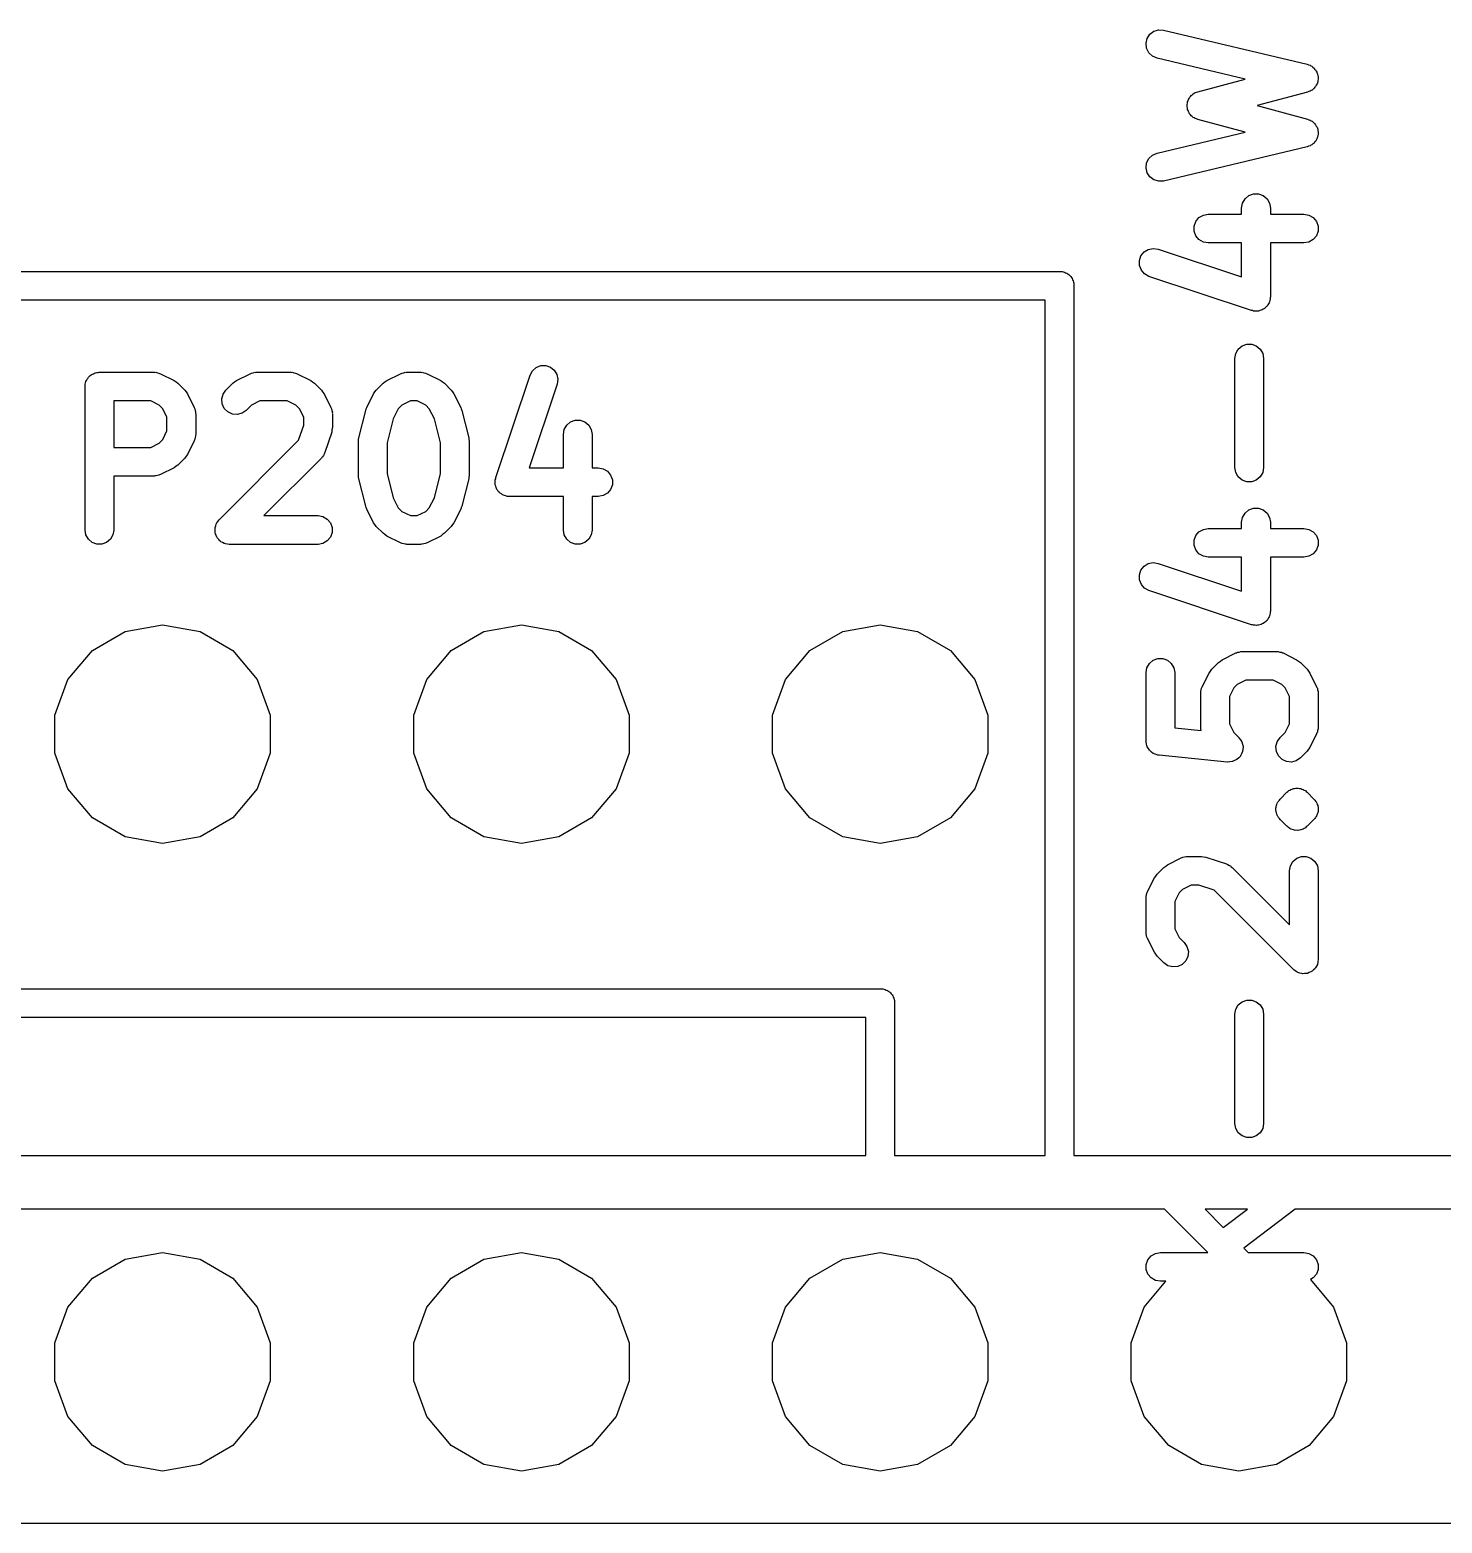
# Model space of a CAD drawing. Extents: x 51 to 149, y -134 to -32.
# Drawn here: x 129.87 to 139.87, y -43.05 to -32.48 of the extents above; entities that cross this region are included whole.
import ezdxf

# ---------------------------------------------------------------- set-up
doc = ezdxf.new("R2010")
doc.units = 0
doc.header["$MEASUREMENT"] = 0
doc.layers.add('BLACK', color=7, linetype='CONTINUOUS')

msp = doc.modelspace()

# ---------------------------------------------------------------- linework, layer by layer
at = {"layer": 'BLACK', "linetype": 'CONTINUOUS'}
for p, q in [((137.772, -32.5725), (137.78, -32.5382)), ((137.78, -32.5382), (137.8, -32.5087)), ((137.8, -32.5087), (137.828, -32.4877)), ((137.828, -32.4877), (137.862, -32.4776)), ((137.862, -32.4776), (137.897, -32.4797)), ((137.897, -32.4797), (138.913, -32.7216)), ((137.776, -32.6076), (137.772, -32.5725)), ((137.792, -32.6391), (137.776, -32.6076)), ((137.818, -32.6634), (137.792, -32.6391)), ((137.85, -32.6774), (137.818, -32.6634)), ((138.474, -32.826), (137.85, -32.6774)), ((138.913, -32.7216), (138.923, -32.7257)), ((138.923, -32.7257), (138.933, -32.7284)), ((138.933, -32.7284), (138.939, -32.7327)), ((138.939, -32.7327), (138.946, -32.7356)), ((138.946, -32.7356), (138.953, -32.7427)), ((138.953, -32.7427), (138.962, -32.7487)), ((138.962, -32.7487), (138.966, -32.7548)), ((138.966, -32.7548), (138.971, -32.7598)), ((138.971, -32.7598), (138.976, -32.7691)), ((138.976, -32.7691), (138.982, -32.7776)), ((138.982, -32.7776), (138.984, -32.7848)), ((138.138, -32.9158), (138.474, -32.826)), ((138.968, -32.884), (138.963, -32.8902)), ((138.973, -32.8788), (138.968, -32.884)), ((138.977, -32.8694), (138.973, -32.8788)), ((138.983, -32.8608), (138.977, -32.8694)), ((138.985, -32.8536), (138.983, -32.8608)), ((138.984, -32.7848), (138.987, -32.7914)), ((138.988, -32.8468), (138.985, -32.8536)), ((138.987, -32.7914), (138.988, -32.8017)), ((138.988, -32.8017), (138.991, -32.8117)), ((138.989, -32.8365), (138.988, -32.8468)), ((138.991, -32.8264), (138.989, -32.8365)), ((138.991, -32.8117), (138.99, -32.8191)), ((138.99, -32.8191), (138.991, -32.8264)), ((138.065, -32.9965), (138.066, -32.9875)), ((138.066, -32.9875), (138.07, -32.9796)), ((138.07, -32.9796), (138.072, -32.9711)), ((138.072, -32.9711), (138.077, -32.9637)), ((138.077, -32.9637), (138.081, -32.9556)), ((138.081, -32.9556), (138.087, -32.9494)), ((138.087, -32.9494), (138.092, -32.9422)), ((138.092, -32.9422), (138.099, -32.937)), ((138.099, -32.937), (138.106, -32.9307)), ((138.106, -32.9307), (138.114, -32.927)), ((138.114, -32.927), (138.121, -32.9219)), ((138.121, -32.9219), (138.13, -32.9196)), ((138.13, -32.9196), (138.138, -32.9158)), ((138.916, -32.9186), (138.558, -33.014)), ((138.925, -32.9142), (138.916, -32.9186)), ((138.935, -32.9113), (138.925, -32.9142)), ((138.941, -32.9068), (138.935, -32.9113)), ((138.948, -32.9037), (138.941, -32.9068)), ((138.955, -32.8964), (138.948, -32.9037)), ((138.963, -32.8902), (138.955, -32.8964)), ((138.063, -33.0052), (138.065, -32.9965)), ((138.063, -33.014), (138.063, -33.0052)), ((138.063, -33.0227), (138.063, -33.014)), ((138.065, -33.0314), (138.063, -33.0227)), ((138.066, -33.0404), (138.065, -33.0314)), ((138.07, -33.0483), (138.066, -33.0404)), ((138.072, -33.0568), (138.07, -33.0483)), ((138.077, -33.0642), (138.072, -33.0568)), ((138.081, -33.0723), (138.077, -33.0642)), ((138.087, -33.0785), (138.081, -33.0723)), ((138.092, -33.0857), (138.087, -33.0785)), ((138.099, -33.0909), (138.092, -33.0857)), ((138.106, -33.0972), (138.099, -33.0909)), ((138.114, -33.1009), (138.106, -33.0972)), ((138.121, -33.106), (138.114, -33.1009)), ((138.558, -33.014), (138.916, -33.1093)), ((137.85, -33.3505), (138.474, -33.2019)), ((138.13, -33.1083), (138.121, -33.106)), ((138.138, -33.1121), (138.13, -33.1083)), ((138.474, -33.2019), (138.138, -33.1121)), ((138.916, -33.1093), (138.925, -33.1137)), ((138.925, -33.1137), (138.935, -33.1166)), ((138.935, -33.1166), (138.941, -33.1211)), ((138.941, -33.1211), (138.948, -33.1242)), ((138.948, -33.1242), (138.955, -33.1315)), ((138.955, -33.1315), (138.963, -33.1377)), ((138.963, -33.1377), (138.968, -33.1439)), ((138.968, -33.1439), (138.973, -33.1491)), ((138.973, -33.1491), (138.977, -33.1585)), ((138.977, -33.1585), (138.983, -33.1671)), ((138.983, -33.1671), (138.985, -33.1743)), ((138.985, -33.1743), (138.988, -33.1811)), ((138.988, -33.1811), (138.989, -33.1914)), ((138.989, -33.1914), (138.991, -33.2015)), ((138.991, -33.2015), (138.99, -33.2088)), ((138.913, -33.3063), (137.897, -33.5482)), ((138.923, -33.3022), (138.913, -33.3063)), ((138.933, -33.2995), (138.923, -33.3022)), ((138.939, -33.2952), (138.933, -33.2995)), ((138.946, -33.2923), (138.939, -33.2952)), ((138.953, -33.2852), (138.946, -33.2923)), ((138.962, -33.2792), (138.953, -33.2852)), ((138.966, -33.2732), (138.962, -33.2792)), ((138.971, -33.2681), (138.966, -33.2732)), ((138.976, -33.2588), (138.971, -33.2681)), ((138.982, -33.2503), (138.976, -33.2588)), ((138.984, -33.2431), (138.982, -33.2503)), ((138.987, -33.2365), (138.984, -33.2431)), ((138.988, -33.2262), (138.987, -33.2365)), ((138.991, -33.2162), (138.988, -33.2262)), ((138.99, -33.2088), (138.991, -33.2162)), ((137.776, -33.4203), (137.792, -33.3888)), ((137.792, -33.3888), (137.818, -33.3646)), ((137.818, -33.3646), (137.85, -33.3505)), ((137.772, -33.4554), (137.776, -33.4203)), ((137.78, -33.4897), (137.772, -33.4554)), ((137.8, -33.5192), (137.78, -33.4897)), ((137.828, -33.5402), (137.8, -33.5192)), ((137.862, -33.5503), (137.828, -33.5402)), ((137.897, -33.5482), (137.862, -33.5503)), ((138.449, -33.7397), (138.455, -33.7049)), ((138.455, -33.7049), (138.473, -33.6744)), ((138.473, -33.6744), (138.5, -33.6517)), ((138.5, -33.6517), (138.533, -33.6396)), ((138.533, -33.6396), (138.569, -33.6396)), ((138.569, -33.6396), (138.602, -33.6517)), ((138.602, -33.6517), (138.629, -33.6744)), ((138.629, -33.6744), (138.646, -33.7049)), ((138.646, -33.7049), (138.653, -33.7397)), ((138.112, -33.8672), (138.124, -33.834)), ((138.124, -33.834), (138.147, -33.807)), ((138.147, -33.807), (138.178, -33.7893)), ((138.178, -33.7893), (138.212, -33.7832)), ((138.212, -33.7832), (138.449, -33.7832)), ((138.449, -33.7832), (138.449, -33.7397)), ((138.653, -33.7397), (138.653, -33.7832)), ((138.653, -33.7832), (138.89, -33.7832)), ((138.89, -33.7832), (138.924, -33.7893)), ((138.924, -33.7893), (138.955, -33.807)), ((138.955, -33.807), (138.978, -33.834)), ((138.978, -33.834), (138.99, -33.8672)), ((138.112, -33.9025), (138.112, -33.8672)), ((138.124, -33.9356), (138.112, -33.9025)), ((138.147, -33.9626), (138.124, -33.9356)), ((138.978, -33.9356), (138.955, -33.9626)), ((138.99, -33.9025), (138.978, -33.9356)), ((138.99, -33.8672), (138.99, -33.9025)), ((137.736, -34.0783), (137.758, -34.0507)), ((137.758, -34.0507), (137.788, -34.0322)), ((137.788, -34.0322), (137.822, -34.0252)), ((137.822, -34.0252), (137.857, -34.0303)), ((137.857, -34.0303), (138.449, -34.2277)), ((138.178, -33.9803), (138.147, -33.9626)), ((138.212, -33.9864), (138.178, -33.9803)), ((138.449, -33.9864), (138.212, -33.9864)), ((138.449, -34.2277), (138.449, -33.9864)), ((138.89, -33.9864), (138.653, -33.9864)), ((138.653, -33.9864), (138.653, -34.3686)), ((138.924, -33.9803), (138.89, -33.9864)), ((138.955, -33.9626), (138.924, -33.9803)), ((137.725, -34.1118), (137.736, -34.0783)), ((137.726, -34.1471), (137.725, -34.1118)), ((137.739, -34.1799), (137.726, -34.1471)), ((126.982, -34.1884), (137.178, -34.1884)), ((137.178, -34.1884), (137.186, -34.1915)), ((137.186, -34.1915), (137.195, -34.1931)), ((137.195, -34.1931), (137.203, -34.1976)), ((137.203, -34.1976), (137.212, -34.2007)), ((137.212, -34.2007), (137.218, -34.2065)), ((137.218, -34.2065), (137.226, -34.211)), ((137.226, -34.211), (137.232, -34.2179)), ((137.232, -34.2179), (137.239, -34.2237)), ((137.239, -34.2237), (137.244, -34.2315)), ((137.244, -34.2315), (137.249, -34.2384)), ((137.249, -34.2384), (137.252, -34.2469)), ((137.252, -34.2469), (137.257, -34.2547)), ((137.257, -34.2547), (137.259, -34.2636)), ((137.259, -34.2636), (137.262, -34.2721)), ((137.762, -34.2063), (137.739, -34.1799)), ((137.793, -34.2231), (137.762, -34.2063)), ((138.519, -34.465), (137.793, -34.2231)), ((137.262, -34.2721), (137.262, -40.4495)), ((138.653, -34.3686), (138.651, -34.376)), ((137.058, -34.3916), (127.102, -34.3916)), ((137.058, -40.4495), (137.058, -34.3916)), ((138.526, -34.4661), (138.519, -34.465)), ((138.533, -34.4687), (138.526, -34.4661)), ((138.544, -34.4687), (138.533, -34.4687)), ((138.554, -34.4702), (138.544, -34.4687)), ((138.561, -34.4687), (138.554, -34.4702)), ((138.569, -34.4687), (138.561, -34.4687)), ((138.578, -34.4652), (138.569, -34.4687)), ((138.588, -34.4631), (138.578, -34.4652)), ((138.595, -34.4592), (138.588, -34.4631)), ((138.602, -34.4566), (138.595, -34.4592)), ((138.61, -34.45), (138.602, -34.4566)), ((138.618, -34.4446), (138.61, -34.45)), ((138.623, -34.4388), (138.618, -34.4446)), ((138.629, -34.4339), (138.623, -34.4388)), ((138.634, -34.425), (138.629, -34.4339)), ((138.64, -34.417), (138.634, -34.425)), ((138.643, -34.4099), (138.64, -34.417)), ((138.646, -34.4034), (138.643, -34.4099)), ((138.648, -34.3933), (138.646, -34.4034)), ((138.651, -34.3835), (138.648, -34.3933)), ((138.651, -34.376), (138.651, -34.3835)), ((138.401, -34.804), (138.407, -34.7693)), ((138.407, -34.7693), (138.425, -34.7387)), ((138.425, -34.7387), (138.452, -34.7161)), ((138.452, -34.7161), (138.485, -34.704)), ((138.485, -34.704), (138.52, -34.704)), ((138.52, -34.704), (138.553, -34.7161)), ((138.553, -34.7161), (138.58, -34.7387)), ((138.58, -34.7387), (138.598, -34.7693)), ((138.598, -34.7693), (138.604, -34.804)), ((133.411, -34.9231), (133.428, -34.8921)), ((133.428, -34.8921), (133.454, -34.8687)), ((133.454, -34.8687), (133.487, -34.8557)), ((133.487, -34.8557), (133.522, -34.8547)), ((133.522, -34.8547), (133.556, -34.8659)), ((133.556, -34.8659), (133.583, -34.8878)), ((133.583, -34.8878), (133.602, -34.9179)), ((138.401, -35.5781), (138.401, -34.804)), ((138.604, -34.804), (138.604, -35.5781)), ((130.261, -35.0036), (130.262, -34.9949)), ((130.261, -36.0196), (130.261, -35.0036)), ((130.262, -34.986), (130.265, -34.9776)), ((130.262, -34.9949), (130.262, -34.986)), ((130.265, -34.9776), (130.267, -34.9689)), ((130.267, -34.9689), (130.271, -34.9612)), ((130.271, -34.9612), (130.274, -34.9528)), ((130.274, -34.9528), (130.28, -34.946)), ((130.28, -34.946), (130.285, -34.9383)), ((130.285, -34.9383), (130.291, -34.9326)), ((130.291, -34.9326), (130.297, -34.9258)), ((130.297, -34.9258), (130.305, -34.9213)), ((130.305, -34.9213), (130.312, -34.9156)), ((130.312, -34.9156), (130.32, -34.9126)), ((130.32, -34.9126), (130.328, -34.9081)), ((130.328, -34.9081), (130.336, -34.9066)), ((130.336, -34.9066), (130.345, -34.9036)), ((130.345, -34.9036), (130.354, -34.9036)), ((130.354, -34.9036), (130.362, -34.902)), ((130.362, -34.902), (130.75, -34.902)), ((130.75, -34.902), (130.755, -34.903)), ((130.755, -34.903), (130.761, -34.9027)), ((130.761, -34.9027), (130.773, -34.9061)), ((130.773, -34.9061), (130.784, -34.9081)), ((130.784, -34.9081), (130.789, -34.9111)), ((130.789, -34.9111), (130.795, -34.9127)), ((130.795, -34.9127), (130.892, -34.9611)), ((130.892, -34.9611), (130.905, -34.9708)), ((130.905, -34.9708), (130.918, -34.9802)), ((130.918, -34.9802), (130.967, -35.0285)), ((131.258, -35.0285), (131.307, -34.9802)), ((131.307, -34.9802), (131.32, -34.9708)), ((131.32, -34.9708), (131.333, -34.9611)), ((131.333, -34.9611), (131.43, -34.9127)), ((131.43, -34.9127), (131.435, -34.9111)), ((131.435, -34.9111), (131.44, -34.9081)), ((131.44, -34.9081), (131.452, -34.9061)), ((131.452, -34.9061), (131.464, -34.9027)), ((131.464, -34.9027), (131.469, -34.903)), ((131.469, -34.903), (131.475, -34.902)), ((131.475, -34.902), (131.717, -34.902)), ((131.717, -34.902), (131.723, -34.903)), ((131.723, -34.903), (131.729, -34.9027)), ((131.729, -34.9027), (131.74, -34.9061)), ((131.74, -34.9061), (131.752, -34.9081)), ((131.752, -34.9081), (131.757, -34.9111)), ((131.757, -34.9111), (131.763, -34.9127)), ((131.763, -34.9127), (131.859, -34.9611)), ((131.859, -34.9611), (131.872, -34.9708)), ((131.872, -34.9708), (131.886, -34.9802)), ((131.886, -34.9802), (131.934, -35.0285)), ((132.323, -35.0285), (132.371, -34.9802)), ((132.371, -34.9802), (132.384, -34.9708)), ((132.384, -34.9708), (132.397, -34.9611)), ((132.397, -34.9611), (132.494, -34.9127)), ((132.494, -34.9127), (132.5, -34.9111)), ((132.5, -34.9111), (132.505, -34.9081)), ((132.505, -34.9081), (132.517, -34.9061)), ((132.517, -34.9061), (132.528, -34.9027)), ((132.528, -34.9027), (132.534, -34.903)), ((132.534, -34.903), (132.54, -34.902)), ((132.54, -34.902), (132.636, -34.902)), ((132.636, -34.902), (132.642, -34.903)), ((132.642, -34.903), (132.648, -34.9027)), ((132.648, -34.9027), (132.659, -34.9061)), ((132.659, -34.9061), (132.671, -34.9081)), ((132.671, -34.9081), (132.676, -34.9111)), ((132.676, -34.9111), (132.682, -34.9127)), ((132.682, -34.9127), (132.779, -34.9611)), ((132.779, -34.9611), (132.792, -34.9708)), ((132.792, -34.9708), (132.805, -34.9802)), ((132.805, -34.9802), (132.853, -35.0285)), ((133.169, -35.6488), (133.411, -34.9231)), ((133.604, -34.9874), (133.406, -35.5794)), ((133.602, -34.9179), (133.609, -34.9525)), ((133.609, -34.9525), (133.604, -34.9874)), ((130.464, -35.1052), (130.464, -35.4342)), ((130.726, -35.1052), (130.464, -35.1052)), ((130.786, -35.1355), (130.726, -35.1052)), ((130.967, -35.0285), (130.976, -35.0419)), ((130.976, -35.0419), (130.986, -35.0549)), ((130.986, -35.0549), (131.034, -35.1517)), ((131.229, -35.0915), (131.238, -35.0574)), ((131.232, -35.1267), (131.229, -35.0915)), ((131.238, -35.0574), (131.258, -35.0285)), ((131.499, -35.1052), (131.439, -35.1355)), ((131.693, -35.1052), (131.499, -35.1052)), ((131.754, -35.1355), (131.693, -35.1052)), ((131.934, -35.0285), (131.943, -35.0419)), ((131.943, -35.0419), (131.953, -35.0549)), ((131.953, -35.0549), (132.002, -35.1517)), ((132.255, -35.1517), (132.304, -35.0549)), ((132.304, -35.0549), (132.313, -35.0419)), ((132.313, -35.0419), (132.323, -35.0285)), ((132.564, -35.1052), (132.503, -35.1355)), ((132.612, -35.1052), (132.564, -35.1052)), ((132.673, -35.1355), (132.612, -35.1052)), ((132.853, -35.0285), (132.863, -35.0419)), ((132.863, -35.0419), (132.872, -35.0549)), ((132.872, -35.0549), (132.921, -35.1517)), ((130.811, -35.1606), (130.786, -35.1355)), ((130.841, -35.2211), (130.811, -35.1606)), ((131.034, -35.1517), (131.036, -35.1573)), ((131.036, -35.1573), (131.039, -35.1624)), ((131.039, -35.1624), (131.041, -35.1741)), ((131.041, -35.1741), (131.044, -35.1855)), ((131.044, -35.1855), (131.044, -35.1914)), ((131.044, -35.1914), (131.045, -35.1971)), ((131.045, -35.1971), (131.045, -35.3423)), ((131.247, -35.1587), (131.232, -35.1267)), ((131.272, -35.1836), (131.247, -35.1587)), ((131.304, -35.1985), (131.272, -35.1836)), ((131.339, -35.2016), (131.304, -35.1985)), ((131.373, -35.1925), (131.339, -35.2016)), ((131.402, -35.1722), (131.373, -35.1925)), ((131.439, -35.1355), (131.402, -35.1722)), ((131.779, -35.1606), (131.754, -35.1355)), ((131.809, -35.2211), (131.779, -35.1606)), ((132.002, -35.1517), (132.003, -35.1573)), ((132.003, -35.1573), (132.006, -35.1624)), ((132.006, -35.1624), (132.008, -35.1741)), ((132.008, -35.1741), (132.012, -35.1855)), ((132.012, -35.1855), (132.011, -35.1914)), ((132.011, -35.1914), (132.012, -35.1971)), ((132.012, -35.1971), (132.012, -35.2939)), ((132.199, -35.366), (132.248, -35.1725)), ((132.248, -35.1725), (132.252, -35.1624)), ((132.252, -35.1624), (132.255, -35.1517)), ((132.478, -35.1606), (132.442, -35.2326)), ((132.503, -35.1355), (132.478, -35.1606)), ((132.698, -35.1606), (132.673, -35.1355)), ((132.734, -35.2326), (132.698, -35.1606)), ((132.921, -35.1517), (132.924, -35.1624)), ((132.924, -35.1624), (132.928, -35.1725)), ((132.928, -35.1725), (132.977, -35.366)), ((130.811, -35.3789), (130.841, -35.3183)), ((130.841, -35.3183), (130.841, -35.2211)), ((131.773, -35.3842), (131.809, -35.2774)), ((131.809, -35.2774), (131.809, -35.2211)), ((132.009, -35.3099), (132.007, -35.326)), ((132.012, -35.2939), (132.009, -35.3099)), ((132.442, -35.2326), (132.399, -35.4032)), ((132.777, -35.4032), (132.734, -35.2326)), ((133.648, -35.3423), (133.654, -35.3075)), ((133.654, -35.3075), (133.671, -35.277)), ((133.671, -35.277), (133.698, -35.2543)), ((133.698, -35.2543), (133.731, -35.2422)), ((133.731, -35.2422), (133.767, -35.2422)), ((133.767, -35.2422), (133.8, -35.2543)), ((133.8, -35.2543), (133.827, -35.277)), ((133.827, -35.277), (133.845, -35.3075)), ((133.845, -35.3075), (133.851, -35.3423)), ((130.726, -35.4342), (130.786, -35.4039)), ((130.786, -35.4039), (130.811, -35.3789)), ((131.034, -35.3877), (130.986, -35.4845)), ((131.036, -35.3821), (131.034, -35.3877)), ((131.039, -35.377), (131.036, -35.3821)), ((131.041, -35.3653), (131.039, -35.377)), ((131.044, -35.3539), (131.041, -35.3653)), ((131.045, -35.3423), (131.044, -35.3481)), ((131.044, -35.3481), (131.044, -35.3539)), ((131.21, -35.9478), (131.773, -35.3842)), ((132.007, -35.326), (131.959, -35.4712)), ((132.196, -35.3907), (132.198, -35.3784)), ((132.196, -35.6326), (132.196, -35.3907)), ((132.198, -35.3784), (132.199, -35.366)), ((132.399, -35.4032), (132.399, -35.6201)), ((132.777, -35.6201), (132.777, -35.4032)), ((132.977, -35.366), (132.978, -35.3784)), ((132.978, -35.3784), (132.98, -35.3907)), ((132.98, -35.3907), (132.98, -35.6326)), ((133.648, -35.5794), (133.648, -35.3423)), ((133.851, -35.3423), (133.851, -35.5794)), ((130.464, -35.4342), (130.726, -35.4342)), ((130.967, -35.5109), (130.918, -35.5593)), ((130.976, -35.4976), (130.967, -35.5109)), ((130.986, -35.4845), (130.976, -35.4976)), ((131.934, -35.5109), (131.527, -35.918)), ((131.937, -35.5061), (131.934, -35.5109)), ((131.942, -35.5022), (131.937, -35.5061)), ((131.948, -35.4917), (131.942, -35.5022)), ((131.954, -35.482), (131.948, -35.4917)), ((131.956, -35.4763), (131.954, -35.482)), ((131.959, -35.4712), (131.956, -35.4763)), ((130.75, -35.6374), (130.464, -35.6374)), ((130.464, -35.6374), (130.464, -36.0196)), ((130.755, -35.6364), (130.75, -35.6374)), ((130.761, -35.6367), (130.755, -35.6364)), ((130.773, -35.6333), (130.761, -35.6367)), ((130.784, -35.6313), (130.773, -35.6333)), ((130.789, -35.6284), (130.784, -35.6313)), ((130.795, -35.6267), (130.789, -35.6284)), ((130.892, -35.5783), (130.795, -35.6267)), ((130.905, -35.5686), (130.892, -35.5783)), ((130.918, -35.5593), (130.905, -35.5686)), ((132.198, -35.6448), (132.196, -35.6326)), ((132.399, -35.6201), (132.442, -35.7906)), ((132.734, -35.7906), (132.777, -35.6201)), ((132.98, -35.6326), (132.978, -35.6448)), ((133.406, -35.5794), (133.648, -35.5794)), ((133.851, -35.5794), (133.894, -35.5794)), ((133.894, -35.5794), (133.929, -35.5855)), ((133.929, -35.5855), (133.96, -35.6031)), ((133.96, -35.6031), (133.982, -35.6302)), ((133.982, -35.6302), (133.994, -35.6633)), ((138.407, -35.6129), (138.401, -35.5781)), ((138.425, -35.6434), (138.407, -35.6129)), ((138.598, -35.6129), (138.58, -35.6434)), ((138.604, -35.5781), (138.598, -35.6129)), ((132.199, -35.6572), (132.198, -35.6448)), ((132.248, -35.8507), (132.199, -35.6572)), ((132.977, -35.6572), (132.928, -35.8507)), ((132.978, -35.6448), (132.977, -35.6572)), ((133.164, -35.6837), (133.165, -35.6736)), ((133.165, -35.6911), (133.164, -35.6837)), ((133.165, -35.6633), (133.168, -35.6563)), ((133.165, -35.6736), (133.165, -35.6633)), ((133.165, -35.6986), (133.165, -35.6911)), ((133.169, -35.7082), (133.165, -35.6986)), ((133.168, -35.6563), (133.169, -35.6488)), ((133.171, -35.7183), (133.169, -35.7082)), ((133.175, -35.7247), (133.171, -35.7183)), ((133.177, -35.7318), (133.175, -35.7247)), ((133.184, -35.7396), (133.177, -35.7318)), ((133.189, -35.7484), (133.184, -35.7396)), ((133.982, -35.7318), (133.96, -35.7588)), ((133.994, -35.6986), (133.982, -35.7318)), ((133.994, -35.6633), (133.994, -35.6986)), ((138.452, -35.6661), (138.425, -35.6434)), ((138.485, -35.6782), (138.452, -35.6661)), ((138.52, -35.6782), (138.485, -35.6782)), ((138.553, -35.6661), (138.52, -35.6782)), ((138.58, -35.6434), (138.553, -35.6661)), ((132.442, -35.7906), (132.478, -35.8627)), ((132.698, -35.8627), (132.734, -35.7906)), ((133.195, -35.753), (133.189, -35.7484)), ((133.2, -35.7588), (133.195, -35.753)), ((133.209, -35.7639), (133.2, -35.7588)), ((133.217, -35.7703), (133.209, -35.7639)), ((133.224, -35.7727), (133.217, -35.7703)), ((133.231, -35.7764), (133.224, -35.7727)), ((133.241, -35.7782), (133.231, -35.7764)), ((133.25, -35.7815), (133.241, -35.7782)), ((133.258, -35.7812), (133.25, -35.7815)), ((133.265, -35.7826), (133.258, -35.7812)), ((133.648, -35.7826), (133.265, -35.7826)), ((133.648, -36.0196), (133.648, -35.7826)), ((133.894, -35.7826), (133.851, -35.7826)), ((133.851, -35.7826), (133.851, -36.0196)), ((133.929, -35.7764), (133.894, -35.7826)), ((133.96, -35.7588), (133.929, -35.7764)), ((131.202, -35.9587), (131.21, -35.9478)), ((131.527, -35.918), (131.911, -35.918)), ((131.911, -35.918), (131.945, -35.9241)), ((131.945, -35.9241), (131.976, -35.9418)), ((131.976, -35.9418), (131.999, -35.9688)), ((132.252, -35.8609), (132.248, -35.8507)), ((132.255, -35.8715), (132.252, -35.8609)), ((132.304, -35.9683), (132.255, -35.8715)), ((132.478, -35.8627), (132.503, -35.8877)), ((132.503, -35.8877), (132.564, -35.918)), ((132.564, -35.918), (132.612, -35.918)), ((132.612, -35.918), (132.673, -35.8877)), ((132.673, -35.8877), (132.698, -35.8627)), ((132.921, -35.8715), (132.872, -35.9683)), ((132.924, -35.8609), (132.921, -35.8715)), ((132.928, -35.8507), (132.924, -35.8609)), ((138.449, -35.9652), (138.455, -35.9304)), ((138.455, -35.9304), (138.473, -35.8999)), ((138.473, -35.8999), (138.5, -35.8772)), ((138.5, -35.8772), (138.533, -35.8651)), ((138.533, -35.8651), (138.569, -35.8651)), ((138.569, -35.8651), (138.602, -35.8772)), ((138.602, -35.8772), (138.629, -35.8999)), ((138.629, -35.8999), (138.646, -35.9304)), ((138.646, -35.9304), (138.653, -35.9652)), ((130.267, -36.0544), (130.261, -36.0196)), ((130.285, -36.0849), (130.267, -36.0544)), ((130.458, -36.0544), (130.44, -36.0849)), ((130.464, -36.0196), (130.458, -36.0544)), ((131.181, -36.0108), (131.182, -36.0064)), ((131.182, -36.024), (131.181, -36.0108)), ((131.182, -36.002), (131.186, -35.9895)), ((131.182, -36.0064), (131.182, -36.002)), ((131.182, -36.0373), (131.182, -36.024)), ((131.183, -36.0415), (131.182, -36.0373)), ((131.184, -36.0459), (131.183, -36.0415)), ((131.189, -36.0579), (131.184, -36.0459)), ((131.186, -35.9895), (131.19, -35.9767)), ((131.194, -36.0704), (131.189, -36.0579)), ((131.19, -35.9767), (131.192, -35.973)), ((131.192, -35.973), (131.194, -35.9688)), ((131.194, -35.9688), (131.202, -35.9587)), ((131.999, -35.9688), (132.011, -36.002)), ((132.011, -36.0373), (131.999, -36.0704)), ((132.011, -36.002), (132.011, -36.0373)), ((132.313, -35.9814), (132.304, -35.9683)), ((132.323, -35.9947), (132.313, -35.9814)), ((132.371, -36.0431), (132.323, -35.9947)), ((132.384, -36.0524), (132.371, -36.0431)), ((132.397, -36.0621), (132.384, -36.0524)), ((132.494, -36.1105), (132.397, -36.0621)), ((132.779, -36.0621), (132.682, -36.1105)), ((132.792, -36.0524), (132.779, -36.0621)), ((132.805, -36.0431), (132.792, -36.0524)), ((132.853, -35.9947), (132.805, -36.0431)), ((132.863, -35.9814), (132.853, -35.9947)), ((132.872, -35.9683), (132.863, -35.9814)), ((133.654, -36.0544), (133.648, -36.0196)), ((133.671, -36.0849), (133.654, -36.0544)), ((133.845, -36.0544), (133.827, -36.0849)), ((133.851, -36.0196), (133.845, -36.0544)), ((138.112, -36.0927), (138.124, -36.0595)), ((138.124, -36.0595), (138.147, -36.0325)), ((138.147, -36.0325), (138.178, -36.0149)), ((138.178, -36.0149), (138.212, -36.0087)), ((138.212, -36.0087), (138.449, -36.0087)), ((138.449, -36.0087), (138.449, -35.9652)), ((138.653, -35.9652), (138.653, -36.0087)), ((138.653, -36.0087), (138.89, -36.0087)), ((138.89, -36.0087), (138.924, -36.0149)), ((138.924, -36.0149), (138.955, -36.0325)), ((138.955, -36.0325), (138.978, -36.0595)), ((138.978, -36.0595), (138.99, -36.0927)), ((130.312, -36.1076), (130.285, -36.0849)), ((130.345, -36.1197), (130.312, -36.1076)), ((130.38, -36.1197), (130.345, -36.1197)), ((130.413, -36.1076), (130.38, -36.1197)), ((130.44, -36.0849), (130.413, -36.1076)), ((131.197, -36.0738), (131.194, -36.0704)), ((131.198, -36.0779), (131.197, -36.0738)), ((131.208, -36.0873), (131.198, -36.0779)), ((131.216, -36.0974), (131.208, -36.0873)), ((131.22, -36.0997), (131.216, -36.0974)), ((131.223, -36.1028), (131.22, -36.0997)), ((131.235, -36.1085), (131.223, -36.1028)), ((131.247, -36.1151), (131.235, -36.1085)), ((131.251, -36.1159), (131.247, -36.1151)), ((131.255, -36.1178), (131.251, -36.1159)), ((131.269, -36.1189), (131.255, -36.1178)), ((131.282, -36.1212), (131.269, -36.1189)), ((131.911, -36.1212), (131.282, -36.1212)), ((131.945, -36.1151), (131.911, -36.1212)), ((131.976, -36.0974), (131.945, -36.1151)), ((131.999, -36.0704), (131.976, -36.0974)), ((132.5, -36.1122), (132.494, -36.1105)), ((132.505, -36.1151), (132.5, -36.1122)), ((132.517, -36.1172), (132.505, -36.1151)), ((132.528, -36.1206), (132.517, -36.1172)), ((132.534, -36.1202), (132.528, -36.1206)), ((132.54, -36.1212), (132.534, -36.1202)), ((132.636, -36.1212), (132.54, -36.1212)), ((132.642, -36.1202), (132.636, -36.1212)), ((132.648, -36.1206), (132.642, -36.1202)), ((132.659, -36.1172), (132.648, -36.1206)), ((132.671, -36.1151), (132.659, -36.1172)), ((132.676, -36.1122), (132.671, -36.1151)), ((132.682, -36.1105), (132.676, -36.1122)), ((133.698, -36.1076), (133.671, -36.0849)), ((133.731, -36.1197), (133.698, -36.1076)), ((133.767, -36.1197), (133.731, -36.1197)), ((133.8, -36.1076), (133.767, -36.1197)), ((133.827, -36.0849), (133.8, -36.1076)), ((138.112, -36.128), (138.112, -36.0927)), ((138.124, -36.1611), (138.112, -36.128)), ((138.147, -36.1882), (138.124, -36.1611)), ((138.978, -36.1611), (138.955, -36.1882)), ((138.99, -36.128), (138.978, -36.1611)), ((138.99, -36.0927), (138.99, -36.128)), ((137.758, -36.2762), (137.788, -36.2578)), ((137.788, -36.2578), (137.822, -36.2507)), ((137.822, -36.2507), (137.857, -36.2559)), ((137.857, -36.2559), (138.449, -36.4532)), ((138.178, -36.2058), (138.147, -36.1882)), ((138.212, -36.2119), (138.178, -36.2058)), ((138.449, -36.2119), (138.212, -36.2119)), ((138.449, -36.4532), (138.449, -36.2119)), ((138.89, -36.2119), (138.653, -36.2119)), ((138.653, -36.2119), (138.653, -36.5941)), ((138.924, -36.2058), (138.89, -36.2119)), ((138.955, -36.1882), (138.924, -36.2058)), ((137.725, -36.3373), (137.736, -36.3039)), ((137.726, -36.3726), (137.725, -36.3373)), ((137.739, -36.4054), (137.726, -36.3726)), ((137.736, -36.3039), (137.758, -36.2762)), ((137.762, -36.4318), (137.739, -36.4054)), ((137.793, -36.4486), (137.762, -36.4318)), ((138.519, -36.6905), (137.793, -36.4486)), ((130.545, -36.7379), (130.81, -36.6912)), ((130.81, -36.6912), (131.075, -36.7379)), ((133.085, -36.7379), (133.35, -36.6912)), ((133.35, -36.6912), (133.615, -36.7379)), ((135.625, -36.7379), (135.89, -36.6912)), ((135.89, -36.6912), (136.155, -36.7379)), ((138.526, -36.6916), (138.519, -36.6905)), ((138.533, -36.6942), (138.526, -36.6916)), ((138.544, -36.6942), (138.533, -36.6942)), ((138.554, -36.6957), (138.544, -36.6942)), ((138.561, -36.6942), (138.554, -36.6957)), ((138.569, -36.6942), (138.561, -36.6942)), ((138.578, -36.6907), (138.569, -36.6942)), ((138.588, -36.6886), (138.578, -36.6907)), ((138.595, -36.6847), (138.588, -36.6886)), ((138.602, -36.6821), (138.595, -36.6847)), ((138.61, -36.6755), (138.602, -36.6821)), ((138.618, -36.6702), (138.61, -36.6755)), ((138.623, -36.6643), (138.618, -36.6702)), ((138.629, -36.6594), (138.623, -36.6643)), ((138.634, -36.6506), (138.629, -36.6594)), ((138.64, -36.6425), (138.634, -36.6506)), ((138.643, -36.6354), (138.64, -36.6425)), ((138.646, -36.6289), (138.643, -36.6354)), ((138.648, -36.6188), (138.646, -36.6289)), ((138.651, -36.609), (138.648, -36.6188)), ((138.653, -36.5941), (138.651, -36.6015)), ((138.651, -36.6015), (138.651, -36.609)), ((130.313, -36.8723), (130.545, -36.7379)), ((131.075, -36.7379), (131.307, -36.8723)), ((132.853, -36.8723), (133.085, -36.7379)), ((133.615, -36.7379), (133.847, -36.8723)), ((135.393, -36.8723), (135.625, -36.7379)), ((136.155, -36.7379), (136.387, -36.8723)), ((130.14, -37.0781), (130.313, -36.8723)), ((131.307, -36.8723), (131.48, -37.0781)), ((132.68, -37.0781), (132.853, -36.8723)), ((133.847, -36.8723), (134.02, -37.0781)), ((135.22, -37.0781), (135.393, -36.8723)), ((136.387, -36.8723), (136.56, -37.0781)), ((138.312, -36.9387), (138.409, -36.8903)), ((138.409, -36.8903), (138.414, -36.8886)), ((138.414, -36.8886), (138.419, -36.8857)), ((138.419, -36.8857), (138.431, -36.8836)), ((138.431, -36.8836), (138.443, -36.8803)), ((138.443, -36.8803), (138.448, -36.8806)), ((138.448, -36.8806), (138.454, -36.8796)), ((138.454, -36.8796), (138.696, -36.8796)), ((138.696, -36.8796), (138.702, -36.8806)), ((138.702, -36.8806), (138.708, -36.8803)), ((138.708, -36.8803), (138.719, -36.8836)), ((138.719, -36.8836), (138.731, -36.8857)), ((138.731, -36.8857), (138.736, -36.8886)), ((138.736, -36.8886), (138.742, -36.8903)), ((138.742, -36.8903), (138.838, -36.9387)), ((137.772, -37.0296), (137.778, -36.9948)), ((137.778, -36.9948), (137.796, -36.9643)), ((137.796, -36.9643), (137.823, -36.9416)), ((137.823, -36.9416), (137.856, -36.9295)), ((137.856, -36.9295), (137.891, -36.9295)), ((137.891, -36.9295), (137.924, -36.9416)), ((137.924, -36.9416), (137.951, -36.9643)), ((137.951, -36.9643), (137.969, -36.9948)), ((137.969, -36.9948), (137.975, -37.0296)), ((138.228, -37.0194), (138.237, -37.0061)), ((138.237, -37.0061), (138.286, -36.9577)), ((138.286, -36.9577), (138.299, -36.9484)), ((138.299, -36.9484), (138.312, -36.9387)), ((138.838, -36.9387), (138.851, -36.9484)), ((138.851, -36.9484), (138.865, -36.9577)), ((138.865, -36.9577), (138.913, -37.0061)), ((138.913, -37.0061), (138.922, -37.0194)), ((130.048, -37.3306), (130.14, -37.0781)), ((131.48, -37.0781), (131.572, -37.3306)), ((132.588, -37.3306), (132.68, -37.0781)), ((134.02, -37.0781), (134.112, -37.3306)), ((135.128, -37.3306), (135.22, -37.0781)), ((136.56, -37.0781), (136.652, -37.3306)), ((137.772, -37.5134), (137.772, -37.0296)), ((137.975, -37.0296), (137.975, -37.4214)), ((138.17, -37.1293), (138.218, -37.0325)), ((138.218, -37.0325), (138.228, -37.0194)), ((138.418, -37.1131), (138.393, -37.1381)), ((138.478, -37.0828), (138.418, -37.1131)), ((138.672, -37.0828), (138.478, -37.0828)), ((138.733, -37.1131), (138.672, -37.0828)), ((138.758, -37.1381), (138.733, -37.1131)), ((138.922, -37.0194), (138.932, -37.0325)), ((138.932, -37.0325), (138.98, -37.1293)), ((138.159, -37.1747), (138.16, -37.1689)), ((138.159, -37.4166), (138.159, -37.1747)), ((138.16, -37.1631), (138.163, -37.1517)), ((138.16, -37.1689), (138.16, -37.1631)), ((138.163, -37.1517), (138.165, -37.14)), ((138.165, -37.14), (138.168, -37.1349)), ((138.168, -37.1349), (138.17, -37.1293)), ((138.393, -37.1381), (138.362, -37.1987)), ((138.362, -37.1987), (138.362, -37.3926)), ((138.788, -37.1987), (138.758, -37.1381)), ((138.788, -37.3926), (138.788, -37.1987)), ((138.98, -37.1293), (138.982, -37.1349)), ((138.982, -37.1349), (138.985, -37.14)), ((138.985, -37.14), (138.987, -37.1517)), ((138.987, -37.1517), (138.991, -37.1631)), ((138.991, -37.1631), (138.99, -37.1689)), ((138.99, -37.1689), (138.991, -37.1747)), ((138.991, -37.1747), (138.991, -37.4166)), ((130.048, -37.5994), (130.048, -37.3306)), ((131.572, -37.3306), (131.572, -37.5994)), ((132.588, -37.5994), (132.588, -37.3306)), ((134.112, -37.3306), (134.112, -37.5994)), ((135.128, -37.5994), (135.128, -37.3306)), ((136.652, -37.3306), (136.652, -37.5994)), ((137.975, -37.4214), (138.163, -37.4402)), ((138.16, -37.4224), (138.159, -37.4166)), ((138.16, -37.4282), (138.16, -37.4224)), ((138.163, -37.4396), (138.16, -37.4282)), ((138.362, -37.3926), (138.393, -37.4532)), ((138.758, -37.4532), (138.788, -37.3926)), ((138.991, -37.4282), (138.987, -37.4396)), ((138.991, -37.4166), (138.99, -37.4224)), ((138.99, -37.4224), (138.991, -37.4282)), ((137.773, -37.5172), (137.772, -37.5134)), ((137.772, -37.521), (137.773, -37.5172)), ((137.776, -37.5344), (137.772, -37.521)), ((137.778, -37.5481), (137.776, -37.5344)), ((138.163, -37.4402), (138.163, -37.4396)), ((138.393, -37.4532), (138.429, -37.4899)), ((138.429, -37.4899), (138.43, -37.4904)), ((138.43, -37.4904), (138.43, -37.4908)), ((138.43, -37.4908), (138.44, -37.5048)), ((138.44, -37.5048), (138.45, -37.5188)), ((138.45, -37.5188), (138.45, -37.5194)), ((138.45, -37.5194), (138.45, -37.52)), ((138.45, -37.52), (138.454, -37.5364)), ((138.454, -37.5364), (138.459, -37.5529)), ((138.692, -37.5529), (138.701, -37.5188)), ((138.701, -37.5188), (138.721, -37.4899)), ((138.721, -37.4899), (138.758, -37.4532)), ((138.98, -37.4621), (138.932, -37.5588)), ((138.982, -37.4564), (138.98, -37.4621)), ((138.985, -37.4514), (138.982, -37.4564)), ((138.987, -37.4396), (138.985, -37.4514)), ((130.14, -37.8519), (130.048, -37.5994)), ((131.572, -37.5994), (131.48, -37.8519)), ((132.68, -37.8519), (132.588, -37.5994)), ((134.112, -37.5994), (134.02, -37.8519)), ((135.22, -37.8519), (135.128, -37.5994)), ((136.652, -37.5994), (136.56, -37.8519)), ((137.78, -37.5515), (137.778, -37.5481)), ((137.781, -37.5552), (137.78, -37.5515)), ((137.789, -37.5666), (137.781, -37.5552)), ((137.796, -37.5787), (137.789, -37.5666)), ((137.799, -37.5812), (137.796, -37.5787)), ((137.801, -37.5843), (137.799, -37.5812)), ((137.812, -37.5924), (137.801, -37.5843)), ((137.823, -37.6014), (137.812, -37.5924)), ((137.826, -37.6027), (137.823, -37.6014)), ((137.83, -37.6049), (137.826, -37.6027)), ((137.843, -37.6087), (137.83, -37.6049)), ((137.856, -37.6134), (137.843, -37.6087)), ((137.86, -37.6134), (137.856, -37.6134)), ((137.864, -37.6145), (137.86, -37.6134)), ((138.347, -37.6629), (137.864, -37.6145)), ((138.415, -37.6457), (138.399, -37.6527)), ((138.416, -37.645), (138.415, -37.6453)), ((138.415, -37.6453), (138.415, -37.6457)), ((138.428, -37.6329), (138.416, -37.645)), ((138.44, -37.6211), (138.428, -37.6329)), ((138.441, -37.62), (138.44, -37.6205)), ((138.44, -37.6205), (138.44, -37.6211)), ((138.448, -37.6046), (138.441, -37.62)), ((138.455, -37.5893), (138.448, -37.6046)), ((138.456, -37.5881), (138.455, -37.5886)), ((138.455, -37.5886), (138.455, -37.5893)), ((138.457, -37.5711), (138.456, -37.5881)), ((138.459, -37.5542), (138.457, -37.5711)), ((138.459, -37.5529), (138.459, -37.5535)), ((138.459, -37.5535), (138.459, -37.5542)), ((138.695, -37.5881), (138.692, -37.5529)), ((138.71, -37.62), (138.695, -37.5881)), ((138.735, -37.645), (138.71, -37.62)), ((138.767, -37.6599), (138.735, -37.645)), ((138.865, -37.6336), (138.836, -37.6538)), ((138.913, -37.5852), (138.865, -37.6336)), ((138.922, -37.5719), (138.913, -37.5852)), ((138.932, -37.5588), (138.922, -37.5719)), ((138.348, -37.6628), (138.347, -37.6629)), ((138.349, -37.663), (138.348, -37.6628)), ((138.365, -37.6615), (138.349, -37.663)), ((138.383, -37.6602), (138.365, -37.6615)), ((138.384, -37.6599), (138.383, -37.66)), ((138.383, -37.66), (138.383, -37.6602)), ((138.399, -37.6527), (138.384, -37.6599)), ((138.802, -37.663), (138.767, -37.6599)), ((138.836, -37.6538), (138.802, -37.663)), ((130.313, -38.0577), (130.14, -37.8519)), ((131.48, -37.8519), (131.307, -38.0577)), ((132.853, -38.0577), (132.68, -37.8519)), ((134.02, -37.8519), (133.847, -38.0577)), ((135.393, -38.0577), (135.22, -37.8519)), ((136.56, -37.8519), (136.387, -38.0577)), ((138.791, -37.8618), (138.798, -37.8567)), ((138.798, -37.8567), (138.807, -37.8544)), ((138.807, -37.8544), (138.815, -37.8507)), ((138.815, -37.8507), (138.824, -37.8499)), ((138.824, -37.8499), (138.832, -37.8476)), ((138.832, -37.8476), (138.841, -37.8484)), ((138.841, -37.8484), (138.85, -37.8476)), ((138.85, -37.8476), (138.859, -37.8499)), ((138.859, -37.8499), (138.868, -37.8507)), ((138.868, -37.8507), (138.876, -37.8544)), ((138.876, -37.8544), (138.884, -37.8567)), ((138.884, -37.8567), (138.891, -37.8618)), ((138.695, -37.9709), (138.698, -37.9628)), ((138.698, -37.9628), (138.701, -37.9543)), ((138.701, -37.9543), (138.703, -37.9506)), ((138.703, -37.9506), (138.705, -37.9464)), ((138.705, -37.9464), (138.708, -37.943)), ((138.708, -37.943), (138.71, -37.9389)), ((138.71, -37.9389), (138.716, -37.9326)), ((138.716, -37.9326), (138.721, -37.9253)), ((138.721, -37.9253), (138.769, -37.877)), ((138.769, -37.877), (138.777, -37.8719)), ((138.777, -37.8719), (138.783, -37.8656)), ((138.783, -37.8656), (138.791, -37.8618)), ((138.891, -37.8618), (138.9, -37.8656)), ((138.9, -37.8656), (138.906, -37.8719)), ((138.906, -37.8719), (138.913, -37.877)), ((138.913, -37.877), (138.961, -37.9253)), ((138.961, -37.9253), (138.967, -37.9326)), ((138.967, -37.9326), (138.973, -37.9389)), ((138.973, -37.9389), (138.975, -37.943)), ((138.975, -37.943), (138.978, -37.9464)), ((138.978, -37.9464), (138.979, -37.9506)), ((138.979, -37.9506), (138.982, -37.9543)), ((138.982, -37.9543), (138.984, -37.9628)), ((138.984, -37.9628), (138.988, -37.9709)), ((130.545, -38.1921), (130.313, -38.0577)), ((131.307, -38.0577), (131.075, -38.1921)), ((133.085, -38.1921), (132.853, -38.0577)), ((133.847, -38.0577), (133.615, -38.1921)), ((135.625, -38.1921), (135.393, -38.0577)), ((136.387, -38.0577), (136.155, -38.1921)), ((138.692, -37.9883), (138.693, -37.984)), ((138.692, -37.9972), (138.692, -37.9883)), ((138.692, -38.006), (138.692, -37.9972)), ((138.693, -38.0104), (138.692, -38.006)), ((138.693, -37.9795), (138.694, -37.9753)), ((138.693, -37.984), (138.693, -37.9795)), ((138.693, -38.0148), (138.693, -38.0104)), ((138.694, -38.019), (138.693, -38.0148)), ((138.694, -37.9753), (138.695, -37.9709)), ((138.695, -38.0235), (138.694, -38.019)), ((138.698, -38.0315), (138.695, -38.0235)), ((138.701, -38.0401), (138.698, -38.0315)), ((138.703, -38.0438), (138.701, -38.0401)), ((138.705, -38.048), (138.703, -38.0438)), ((138.708, -38.0514), (138.705, -38.048)), ((138.71, -38.0555), (138.708, -38.0514)), ((138.716, -38.0617), (138.71, -38.0555)), ((138.721, -38.069), (138.716, -38.0617)), ((138.769, -38.1174), (138.721, -38.069)), ((138.961, -38.069), (138.913, -38.1174)), ((138.967, -38.0617), (138.961, -38.069)), ((138.973, -38.0555), (138.967, -38.0617)), ((138.975, -38.0514), (138.973, -38.0555)), ((138.978, -38.048), (138.975, -38.0514)), ((138.979, -38.0438), (138.978, -38.048)), ((138.982, -38.0401), (138.979, -38.0438)), ((138.984, -38.0315), (138.982, -38.0401)), ((138.988, -38.0235), (138.984, -38.0315)), ((138.988, -37.9709), (138.988, -37.9753)), ((138.988, -37.9753), (138.99, -37.9795)), ((138.99, -38.0148), (138.988, -38.019)), ((138.988, -38.019), (138.988, -38.0235)), ((138.99, -37.9795), (138.99, -37.984)), ((138.99, -37.984), (138.991, -37.9883)), ((138.991, -37.9883), (138.99, -37.9972)), ((138.99, -37.9972), (138.991, -38.006)), ((138.991, -38.006), (138.99, -38.0104)), ((138.99, -38.0104), (138.99, -38.0148)), ((138.777, -38.1225), (138.769, -38.1174)), ((138.783, -38.1288), (138.777, -38.1225)), ((138.791, -38.1326), (138.783, -38.1288)), ((138.798, -38.1377), (138.791, -38.1326)), ((138.807, -38.14), (138.798, -38.1377)), ((138.815, -38.1437), (138.807, -38.14)), ((138.824, -38.1445), (138.815, -38.1437)), ((138.832, -38.1468), (138.824, -38.1445)), ((138.841, -38.146), (138.832, -38.1468)), ((138.85, -38.1468), (138.841, -38.146)), ((138.859, -38.1445), (138.85, -38.1468)), ((138.868, -38.1437), (138.859, -38.1445)), ((138.876, -38.14), (138.868, -38.1437)), ((138.884, -38.1377), (138.876, -38.14)), ((138.891, -38.1326), (138.884, -38.1377)), ((138.9, -38.1288), (138.891, -38.1326)), ((138.906, -38.1225), (138.9, -38.1288)), ((138.913, -38.1174), (138.906, -38.1225)), ((130.81, -38.2388), (130.545, -38.1921)), ((131.075, -38.1921), (130.81, -38.2388)), ((133.35, -38.2388), (133.085, -38.1921)), ((133.615, -38.1921), (133.35, -38.2388)), ((135.89, -38.2388), (135.625, -38.1921)), ((136.155, -38.1921), (135.89, -38.2388)), ((137.925, -38.3901), (138.022, -38.3417)), ((138.022, -38.3417), (138.027, -38.3401)), ((138.027, -38.3401), (138.032, -38.3371)), ((138.032, -38.3371), (138.044, -38.3351)), ((138.044, -38.3351), (138.056, -38.3317)), ((138.056, -38.3317), (138.061, -38.332)), ((138.061, -38.332), (138.067, -38.331)), ((138.067, -38.331), (138.164, -38.331)), ((138.164, -38.331), (138.18, -38.3338)), ((138.18, -38.3338), (138.196, -38.3362)), ((138.196, -38.3362), (138.341, -38.3846)), ((138.341, -38.3846), (138.346, -38.3874)), ((138.346, -38.3874), (138.352, -38.3889)), ((138.794, -38.3979), (138.812, -38.3673)), ((138.812, -38.3673), (138.839, -38.3446)), ((138.839, -38.3446), (138.872, -38.3326)), ((138.872, -38.3326), (138.907, -38.3326)), ((138.907, -38.3326), (138.94, -38.3446)), ((138.94, -38.3446), (138.967, -38.3673)), ((138.967, -38.3673), (138.985, -38.3979)), ((137.783, -38.5807), (137.831, -38.4839)), ((137.831, -38.4839), (137.841, -38.4709)), ((137.841, -38.4709), (137.85, -38.4575)), ((137.85, -38.4575), (137.899, -38.4092)), ((137.899, -38.4092), (137.912, -38.3998)), ((137.912, -38.3998), (137.925, -38.3901)), ((138.352, -38.3889), (138.362, -38.3957)), ((138.362, -38.3957), (138.372, -38.4014)), ((138.372, -38.4014), (138.376, -38.4058)), ((138.376, -38.4058), (138.381, -38.4092)), ((138.381, -38.4092), (138.788, -38.8163)), ((138.788, -38.4326), (138.794, -38.3979)), ((138.788, -38.8163), (138.788, -38.4326)), ((138.985, -38.3979), (138.991, -38.4326)), ((138.991, -38.4326), (138.991, -39.0616)), ((137.776, -38.6031), (137.778, -38.5914)), ((137.778, -38.5914), (137.781, -38.5863)), ((137.781, -38.5863), (137.783, -38.5807)), ((138.006, -38.5896), (137.975, -38.6501)), ((138.031, -38.5645), (138.006, -38.5896)), ((138.091, -38.5342), (138.031, -38.5645)), ((138.147, -38.5342), (138.091, -38.5342)), ((138.254, -38.5698), (138.147, -38.5342)), ((138.818, -39.1334), (138.254, -38.5698)), ((137.772, -38.6261), (137.773, -38.6204)), ((137.772, -38.868), (137.772, -38.6261)), ((137.773, -38.6145), (137.776, -38.6031)), ((137.773, -38.6204), (137.773, -38.6145)), ((137.975, -38.6501), (137.975, -38.8441)), ((137.773, -38.8738), (137.772, -38.868)), ((137.773, -38.8797), (137.773, -38.8738)), ((137.776, -38.8911), (137.773, -38.8797)), ((137.778, -38.9028), (137.776, -38.8911)), ((137.781, -38.9079), (137.778, -38.9028)), ((137.783, -38.9135), (137.781, -38.9079)), ((137.831, -39.0102), (137.783, -38.9135)), ((137.975, -38.8441), (138.006, -38.9046)), ((138.006, -38.9046), (138.042, -38.9413)), ((137.841, -39.0233), (137.831, -39.0102)), ((138.042, -38.9413), (138.062, -38.9703)), ((138.062, -38.9703), (138.072, -39.0043)), ((138.072, -39.0043), (138.069, -39.0395)), ((137.85, -39.0367), (137.841, -39.0233)), ((137.899, -39.085), (137.85, -39.0367)), ((137.927, -39.1053), (137.899, -39.085)), ((137.962, -39.1144), (137.927, -39.1053)), ((137.997, -39.1113), (137.962, -39.1144)), ((138.029, -39.0964), (137.997, -39.1113)), ((138.054, -39.0715), (138.029, -39.0964)), ((138.069, -39.0395), (138.054, -39.0715)), ((138.967, -39.1269), (138.957, -39.1354)), ((138.97, -39.123), (138.967, -39.1269)), ((138.973, -39.1198), (138.97, -39.123)), ((138.978, -39.1078), (138.973, -39.1198)), ((138.985, -39.0963), (138.978, -39.1078)), ((138.986, -39.0919), (138.985, -39.0963)), ((138.988, -39.0879), (138.986, -39.0919)), ((138.989, -39.0746), (138.988, -39.0879)), ((138.991, -39.0616), (138.989, -39.0746)), ((138.829, -39.141), (138.818, -39.1334)), ((138.839, -39.1496), (138.829, -39.141)), ((138.843, -39.1511), (138.839, -39.1496)), ((138.847, -39.1537), (138.843, -39.1511)), ((138.86, -39.1571), (138.847, -39.1537)), ((138.872, -39.1616), (138.86, -39.1571)), ((138.876, -39.1616), (138.872, -39.1616)), ((138.881, -39.1628), (138.876, -39.1616)), ((138.894, -39.1616), (138.881, -39.1628)), ((138.907, -39.1616), (138.894, -39.1616)), ((138.911, -39.1601), (138.907, -39.1616)), ((138.916, -39.1597), (138.911, -39.1601)), ((138.928, -39.1541), (138.916, -39.1597)), ((138.94, -39.1496), (138.928, -39.1541)), ((138.944, -39.1467), (138.94, -39.1496)), ((138.948, -39.1448), (138.944, -39.1467)), ((138.957, -39.1354), (138.948, -39.1448)), ((128.252, -39.2684), (135.908, -39.2684)), ((135.908, -39.2684), (135.916, -39.2715)), ((135.916, -39.2715), (135.925, -39.2731)), ((135.925, -39.2731), (135.933, -39.2776)), ((135.933, -39.2776), (135.942, -39.2807)), ((135.942, -39.2807), (135.948, -39.2865)), ((135.948, -39.2865), (135.956, -39.291)), ((135.956, -39.291), (135.962, -39.2979)), ((135.962, -39.2979), (135.969, -39.3037)), ((135.969, -39.3037), (135.974, -39.3115)), ((135.974, -39.3115), (135.979, -39.3184)), ((135.979, -39.3184), (135.982, -39.3269)), ((135.982, -39.3269), (135.987, -39.3347)), ((135.987, -39.3347), (135.989, -39.3436)), ((135.989, -39.3436), (135.992, -39.3521)), ((135.992, -39.3521), (135.992, -40.4495)), ((138.401, -39.4486), (138.407, -39.4139)), ((138.407, -39.4139), (138.425, -39.3833)), ((138.425, -39.3833), (138.452, -39.3606)), ((138.452, -39.3606), (138.485, -39.3486)), ((138.485, -39.3486), (138.52, -39.3486)), ((138.52, -39.3486), (138.553, -39.3606)), ((138.553, -39.3606), (138.58, -39.3833)), ((138.58, -39.3833), (138.598, -39.4139)), ((138.598, -39.4139), (138.604, -39.4486)), ((135.788, -39.4716), (128.372, -39.4716)), ((135.788, -40.4495), (135.788, -39.4716)), ((138.401, -40.2227), (138.401, -39.4486)), ((138.604, -39.4486), (138.604, -40.2227)), ((138.407, -40.2575), (138.401, -40.2227)), ((138.425, -40.288), (138.407, -40.2575)), ((138.452, -40.3107), (138.425, -40.288)), ((138.58, -40.288), (138.553, -40.3107)), ((138.598, -40.2575), (138.58, -40.288)), ((138.604, -40.2227), (138.598, -40.2575)), ((138.485, -40.3228), (138.452, -40.3107)), ((138.52, -40.3228), (138.485, -40.3228)), ((138.553, -40.3107), (138.52, -40.3228)), ((128.372, -40.4495), (135.788, -40.4495)), ((135.992, -40.4495), (137.058, -40.4495)), ((137.262, -40.4495), (142.049, -40.4495)), ((137.902, -40.8305), (122.11, -40.8305)), ((138.209, -41.1371), (137.902, -40.8305)), ((138.19, -40.8305), (138.319, -40.9594)), ((138.49, -40.8305), (138.19, -40.8305)), ((138.319, -40.9594), (138.49, -40.8305)), ((138.829, -40.8305), (138.464, -41.1046)), ((142.049, -40.8305), (138.829, -40.8305)), ((130.545, -41.1829), (130.81, -41.1362)), ((130.81, -41.1362), (131.075, -41.1829)), ((133.085, -41.1829), (133.35, -41.1362)), ((133.35, -41.1362), (133.615, -41.1829)), ((135.625, -41.1829), (135.89, -41.1362)), ((135.89, -41.1362), (136.155, -41.1829)), ((137.839, -41.1432), (137.874, -41.1371)), ((137.874, -41.1371), (138.209, -41.1371)), ((138.464, -41.1046), (138.496, -41.1371)), ((138.496, -41.1371), (138.89, -41.1371)), ((138.89, -41.1371), (138.924, -41.1432)), ((130.313, -41.3173), (130.545, -41.1829)), ((131.075, -41.1829), (131.307, -41.3173)), ((132.853, -41.3173), (133.085, -41.1829)), ((133.615, -41.1829), (133.847, -41.3173)), ((135.393, -41.3173), (135.625, -41.1829)), ((136.155, -41.1829), (136.387, -41.3173)), ((137.774, -41.2211), (137.786, -41.1879)), ((137.774, -41.2564), (137.774, -41.2211)), ((137.786, -41.1879), (137.808, -41.1609)), ((137.808, -41.1609), (137.839, -41.1432)), ((138.924, -41.1432), (138.955, -41.1609)), ((138.955, -41.1609), (138.978, -41.1879)), ((138.978, -41.1879), (138.99, -41.2211)), ((138.99, -41.2211), (138.99, -41.2564)), ((130.14, -41.5231), (130.313, -41.3173)), ((131.307, -41.3173), (131.48, -41.5231)), ((132.68, -41.5231), (132.853, -41.3173)), ((133.847, -41.3173), (134.02, -41.5231)), ((135.22, -41.5231), (135.393, -41.3173)), ((136.387, -41.3173), (136.56, -41.5231)), ((137.76, -41.5231), (137.913, -41.3403)), ((137.786, -41.2895), (137.774, -41.2564)), ((137.808, -41.3165), (137.786, -41.2895)), ((137.839, -41.3342), (137.808, -41.3165)), ((137.874, -41.3403), (137.839, -41.3342)), ((137.913, -41.3403), (137.874, -41.3403)), ((138.955, -41.3165), (138.936, -41.3275)), ((138.936, -41.3275), (139.1, -41.5231)), ((138.978, -41.2895), (138.955, -41.3165)), ((138.99, -41.2564), (138.978, -41.2895)), ((130.048, -41.7756), (130.14, -41.5231)), ((131.48, -41.5231), (131.572, -41.7756)), ((132.588, -41.7756), (132.68, -41.5231)), ((134.02, -41.5231), (134.112, -41.7756)), ((135.128, -41.7756), (135.22, -41.5231)), ((136.56, -41.5231), (136.652, -41.7756)), ((137.668, -41.7756), (137.76, -41.5231)), ((139.1, -41.5231), (139.192, -41.7756)), ((130.048, -42.0444), (130.048, -41.7756)), ((131.572, -41.7756), (131.572, -42.0444)), ((132.588, -42.0444), (132.588, -41.7756)), ((134.112, -41.7756), (134.112, -42.0444)), ((135.128, -42.0444), (135.128, -41.7756)), ((136.652, -41.7756), (136.652, -42.0444)), ((137.668, -42.0444), (137.668, -41.7756)), ((139.192, -41.7756), (139.192, -42.0444)), ((130.14, -42.2969), (130.048, -42.0444)), ((131.572, -42.0444), (131.48, -42.2969)), ((132.68, -42.2969), (132.588, -42.0444)), ((134.112, -42.0444), (134.02, -42.2969)), ((135.22, -42.2969), (135.128, -42.0444)), ((136.652, -42.0444), (136.56, -42.2969)), ((137.76, -42.2969), (137.668, -42.0444)), ((139.192, -42.0444), (139.1, -42.2969)), ((130.313, -42.5027), (130.14, -42.2969)), ((131.48, -42.2969), (131.307, -42.5027)), ((132.853, -42.5027), (132.68, -42.2969)), ((134.02, -42.2969), (133.847, -42.5027)), ((135.393, -42.5027), (135.22, -42.2969)), ((136.56, -42.2969), (136.387, -42.5027)), ((137.933, -42.5027), (137.76, -42.2969)), ((139.1, -42.2969), (138.927, -42.5027)), ((130.545, -42.6371), (130.313, -42.5027)), ((131.307, -42.5027), (131.075, -42.6371)), ((133.085, -42.6371), (132.853, -42.5027)), ((133.847, -42.5027), (133.615, -42.6371)), ((135.625, -42.6371), (135.393, -42.5027)), ((136.387, -42.5027), (136.155, -42.6371)), ((138.165, -42.6371), (137.933, -42.5027)), ((138.927, -42.5027), (138.695, -42.6371)), ((130.81, -42.6838), (130.545, -42.6371)), ((131.075, -42.6371), (130.81, -42.6838)), ((133.35, -42.6838), (133.085, -42.6371)), ((133.615, -42.6371), (133.35, -42.6838)), ((135.89, -42.6838), (135.625, -42.6371)), ((136.155, -42.6371), (135.89, -42.6838)), ((138.43, -42.6838), (138.165, -42.6371)), ((138.695, -42.6371), (138.43, -42.6838)), ((122.11, -43.053), (142.049, -43.053))]:
    msp.add_line(p, q, dxfattribs=at)

doc.saveas('drawing.dxf')
